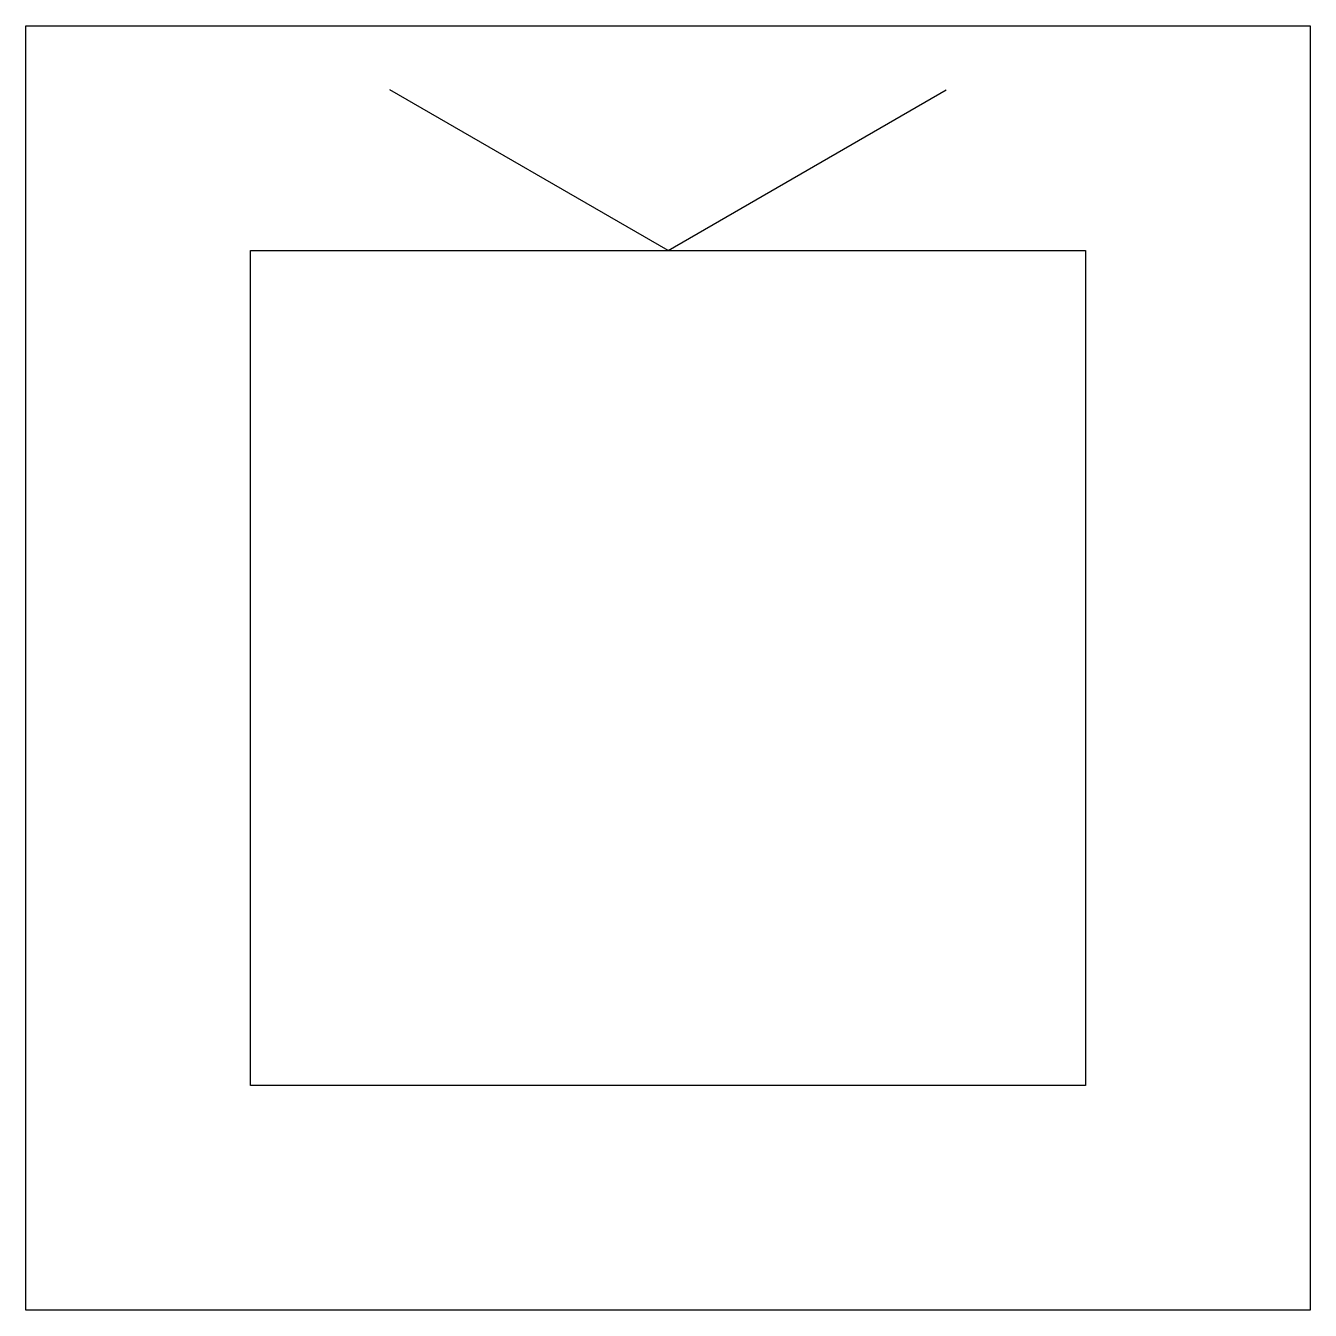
# Model space of a CAD drawing. Extents: x -0.75 to 0.75, y -0.75 to 0.75.
import ezdxf

# ---------------------------------------------------------------- set-up
doc = ezdxf.new("R2010")
doc.units = 0
doc.header["$LTSCALE"] = 0.2

msp = doc.modelspace()

# ---------------------------------------------------------------- linework, layer by layer
for p, q in [((-0.75, -0.75), (-0.75, 0.75)), ((-0.75, 0.75), (0.75, 0.75)), ((0.75, 0.75), (0.75, -0.75)), ((0, 0.4875), (-0.3248, 0.675)), ((0, 0.4875), (0.3248, 0.675)), ((-0.4875, -0.4875), (-0.4875, 0.4875)), ((-0.4875, 0.4875), (0.4875, 0.4875)), ((0.4875, 0.4875), (0.4875, -0.4875)), ((0.4875, -0.4875), (-0.4875, -0.4875)), ((0.75, -0.75), (-0.75, -0.75))]:
    msp.add_line(p, q)

doc.saveas('drawing.dxf')
